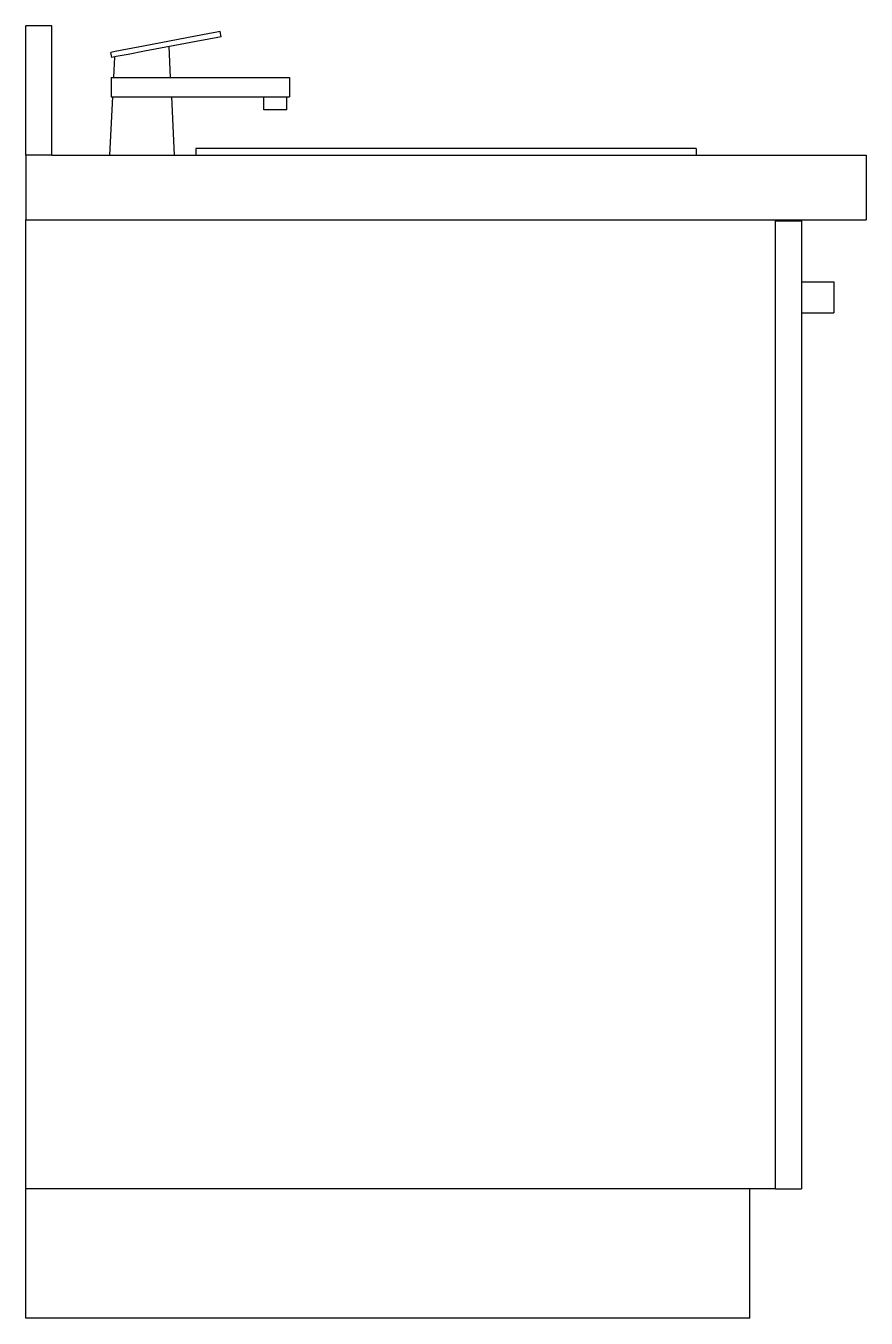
# Model space of a CAD drawing. Header units: millimetres. Extents: x 0 to 650, y 0 to 1000.
import ezdxf

# ---------------------------------------------------------------- set-up
doc = ezdxf.new("R2010")
doc.units = ezdxf.units.MM
doc.layers.add('ceco.net 356', color=7, linetype='Continuous')

msp = doc.modelspace()

# ---------------------------------------------------------------- linework, layer by layer
at = {"layer": 'ceco.net 356', "linetype": 'Continuous'}
for p, q in [((20, 1000), (0, 1000)), ((0, 900), (0, 1000)), ((20, 900), (20, 1000)), ((131.1, 991.9), (90.9, 984.3)), ((140.8, 993.7), (131.1, 991.9)), ((147.7, 995.1), (140.8, 993.7)), ((148.5, 991.1), (141.5, 989.8)), ((150.2, 995.5), (147.7, 995.1)), ((151, 991.6), (148.5, 991.1)), ((151, 991.6), (150.2, 995.5)), ((69.2, 980.1), (65.7, 979.4)), ((78.5, 981.9), (69.2, 980.1)), ((90.9, 984.3), (78.5, 981.9)), ((91.7, 980.3), (79.2, 977.9)), ((131.8, 988), (91.7, 980.3)), ((112, 960), (110.8, 984)), ((141.5, 989.8), (131.8, 988)), ((66.5, 975.5), (65.7, 979.4)), ((69.9, 976.2), (66.5, 975.5)), ((68, 960), (68.8, 976)), ((79.2, 977.9), (69.9, 976.2)), ((66, 960), (69.7, 960)), ((66, 960), (66, 945)), ((69.7, 960), (79.8, 960)), ((79.8, 960), (93, 960)), ((93, 960), (194.4, 960)), ((194.4, 960), (199.3, 960)), ((199.3, 960), (202.7, 960)), ((202.7, 960), (204, 960)), ((204, 960), (204, 945)), ((65, 900), (67.3, 945)), ((66, 945), (69.7, 945)), ((69.7, 945), (79.8, 945)), ((79.8, 945), (93, 945)), ((93, 945), (194.4, 945)), ((115, 900), (112.8, 945)), ((184, 935), (184, 945)), ((194.4, 945), (199.3, 945)), ((199.3, 945), (202.7, 945)), ((202, 935), (202, 945)), ((202.7, 945), (204, 945)), ((185.2, 935), (184, 935)), ((188.5, 935), (185.2, 935)), ((193, 935), (188.5, 935)), ((197.5, 935), (193, 935)), ((200.8, 935), (197.5, 935)), ((202, 935), (200.8, 935)), ((0, 900), (0, 850)), ((20, 900), (0, 900)), ((20, 900), (650, 900)), ((157.5, 905), (131.6, 905)), ((131.6, 905), (131.6, 900)), ((228.3, 905), (157.5, 905)), ((325, 905), (228.3, 905)), ((421.7, 905), (325, 905)), ((492.5, 905), (421.7, 905)), ((518.4, 905), (492.5, 905)), ((518.4, 905), (518.4, 900)), ((650, 900), (650, 850)), ((0, 120), (0, 850)), ((0, 850), (650, 850)), ((580, 120), (580, 850)), ((580, 849), (600, 849)), ((600, 849), (600, 100)), ((600, 802), (625, 802)), ((625, 802), (625, 800.4)), ((625, 800.4), (625, 796)), ((625, 796), (625, 790)), ((625, 790), (625, 784)), ((625, 784), (625, 779.6)), ((600, 778), (625, 778)), ((625, 779.6), (625, 778)), ((0, 100), (0, 120)), ((580, 100), (580, 120)), ((0, 0), (0, 100)), ((580, 100), (0, 100)), ((560, 0), (560, 100)), ((580, 100), (600, 100)), ((560, 0), (0, 0))]:
    msp.add_line(p, q, dxfattribs=at)

doc.saveas('drawing.dxf')
